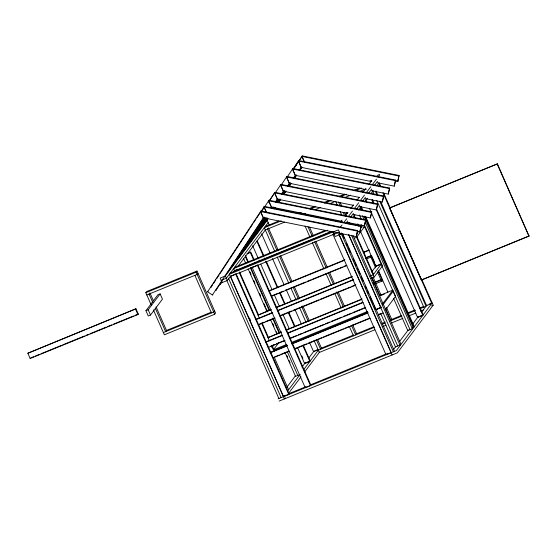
<?xml version="1.0" encoding="UTF-8"?>
<svg xmlns="http://www.w3.org/2000/svg" width="557" height="557" viewBox="0 0 557 557"><rect width="100%" height="100%" fill="white"/><g stroke="black" fill="none" stroke-linecap="round" stroke-linejoin="round"><path stroke-width="0.84" d="M356.32 236.628L357.664 230.57L260.913 211.026L260.544 211.521L263.294 217.836L356.32 236.628L357.664 230.57M357.26 231.482L359.801 231.997L361.145 225.94L264.394 206.389L264.025 206.884L266.434 212.412M361.145 225.94L359.801 231.997M347.498 222.438L364.41 225.857L365.761 219.799L269.01 200.255L268.634 200.75L271.391 207.065L342.423 221.414M365.761 219.799L364.41 225.857M353.451 214.515L370.37 217.926L371.714 211.869L274.963 192.325L268.39 202.219M371.714 211.869L370.37 217.926M359.425 206.57L376.337 209.989L377.688 203.932L280.937 184.381L280.561 184.875L283.318 191.19L353.5 205.373M377.688 203.932L376.337 209.989M365.392 198.626L382.304 202.045L383.655 195.987L286.904 176.437L286.528 176.938L289.285 183.246L359.474 197.429M383.655 195.987L382.304 202.045M371.359 190.682L388.271 194.101L389.622 188.043L292.871 168.493L292.495 168.994L295.252 175.309L366.283 189.659M389.622 188.043L388.271 194.101M377.326 182.738L394.238 186.156L395.588 180.099L298.837 160.555L293.219 169.001M395.588 180.099L394.238 186.156M395.185 181.011L397.719 181.526L399.07 175.469L302.319 155.918L299.081 160.757M397.719 181.526L399.07 175.469M212.767 294.5L212.398 294.994L207.573 291.784L260.913 211.026M212.489 284.982L211.054 287.154L211.43 286.66M213.338 283.764L215.831 279.92M216.68 278.702L219.166 274.859M220.015 273.64L229.192 259.673M230.041 258.455L233.007 253.888M233.383 253.393L236.349 248.826M236.718 248.331L239.684 243.764M240.06 243.27L243.026 238.702M243.402 238.208L246.368 233.641M246.744 233.146L249.23 229.303M250.079 228.085L252.572 224.241M253.421 223.023L255.914 219.18M256.763 217.961L264.394 206.389M262.326 210.379L269.01 200.255M269.24 201L274.963 192.325M275.311 192.833L280.937 184.381M281.278 184.889L286.904 176.437M286.771 177.669L292.871 168.493M293.114 169.231L298.837 160.555M295.746 165.819L297.654 162.923M294.688 167.49L296.596 164.594M298.023 162.428L302.319 155.918M212.398 294.994L263.698 217.327L263.294 217.836M222.069 280.986L215.879 290.364L216.248 289.87M227.778 272.331L263.948 217.515M221.916 282.058L220.488 284.223L220.864 283.729M232.387 266.197L264.756 217.146M238.347 258.267L265 217.878M275.471 202.01L277.372 199.127L274.594 192.819L371.345 212.37M239.197 257.049L264.895 218.1M275.367 202.233L277.268 199.35M244.788 249.599L265.731 217.871M271.92 208.492L272.867 207.051M276.202 202.003L278.103 199.114M281.334 194.289L283.715 190.682L283.318 191.19M250.754 241.661L266.462 217.857M272.547 208.708L273.605 207.037M276.933 201.989L278.841 199.107M282.065 194.282L284.55 190.452M287.781 185.627L289.682 182.745L289.285 183.246M256.248 234.434L267.2 217.85M273.278 208.701L274.232 207.253M277.191 202.706L279.572 199.1M282.803 194.275L284.808 191.162M288.039 186.337L290.413 182.731M293.372 178.184L295.28 175.295L292.495 168.994L389.246 188.538M262.215 226.497L267.451 218.56M277.922 202.692L280.303 199.086M283.638 194.038L285.539 191.155M288.874 186.108L290.775 183.218M294.103 178.17L296.011 175.288M299.339 170.24L301.246 167.351L298.468 161.05L395.212 180.593M263.064 225.279L267.353 218.783M278.298 202.198L279.725 200.033M284.007 193.544L285.435 191.378M288.77 186.33L290.67 183.448M294.479 177.676L295.906 175.511M299.241 170.463L301.142 167.58M266.176 221.143L267.604 218.978M274.267 208.882L275.221 207.434M278.549 202.386L280.456 199.503M283.785 194.456L285.692 191.566M289.02 186.518L290.921 183.636M294.256 178.588L296.637 174.982M299.965 169.934L301.873 167.044M266.545 220.642L267.98 218.483M278.925 201.892L280.352 199.726M283.68 194.678L286.061 191.072M289.396 186.024L290.824 183.859M294.152 178.811L296.533 175.204M299.861 170.157L301.769 167.274M27.85 353.235L135.957 308.787L138.275 314.051L137.899 314.545L30.169 358.499L27.85 353.235L135.957 308.787M30.169 358.499L30.544 357.998M151.295 305.139L145.816 292.71L146.686 291.555L196.997 271.029L215.552 313.097L214.682 314.259L164.371 334.785L153.37 309.838M145.941 310.702L157.875 294.813L160.124 293.901L162.442 299.158L150.508 315.046L148.259 315.958L145.941 310.702L148.183 309.783L160.124 293.901M145.816 292.71L196.127 272.185L196.997 271.029M197.993 273.285L197.122 274.441L146.811 294.966M207.573 291.784L207.949 291.29M230.487 276.321L283.506 396.521L288.742 394.391L289.111 393.89L236.098 273.682L230.487 276.321L227.367 280.47L222.132 282.608L220.154 278.082L225.39 275.945L267.165 220.349L269.142 224.875M268.161 222.598L226.372 278.215L221.136 280.352M233.634 272.129L234.678 270.744M237.811 266.573L265.487 229.742M247.399 253.811L250.761 252.098L254.27 260.049M214.556 310.848L213.686 312.004L163.375 332.529M252.189 267.464L257.8 264.833L310.813 385.04L310.444 385.535L305.208 387.672L252.189 267.464L252.558 266.97M340.431 222.264L341.998 220.175M345.131 216.005L347.742 212.53M350.875 208.36L353.486 204.885M357.141 200.019L359.23 197.241M362.886 192.381L366.019 188.21M369.152 184.04L371.763 180.565M333.358 234.003L332.989 234.497L386.001 354.705L391.237 352.567L339.276 234.748M339.93 227.771L342.019 224.986M344.108 222.208L346.719 218.734M348.285 216.652L352.456 211.089M354.544 208.311L358.722 202.748M360.288 200.666L364.466 195.103M366.033 193.021L370.732 186.769M372.299 184.68L376.476 179.124M378.043 177.035L379.609 174.954M346.134 223.092L347.707 220.99M350.833 216.833L353.451 213.345M356.577 209.188L359.718 205.004M362.322 201.543L365.462 197.359M368.588 193.209L371.728 189.018M374.339 185.544L377.472 181.373M340.341 234.379L338.364 229.853L333.121 231.99L335.105 236.516L340.341 234.379L341.385 232.986M348.174 223.956L349.218 222.563M352.873 217.696L354.962 214.918M358.617 210.052L361.242 206.563L362.997 210.546M364.884 201.718L367.495 198.243M371.15 193.376L373.239 190.598M376.894 185.732L379.143 182.731L380.897 186.713M356.64 233.627L358.214 231.538M360.825 228.064L362.913 225.279M271.907 347.596L273.981 344.832M354.349 238.187L356.591 237.275L364.953 226.142L382.513 265.961L374.151 277.087L371.157 278.312M273.884 349.176L278.549 342.973M270.208 352.72L274.322 350.701L272.22 345.932M389.573 208.005L497.38 163.876L528.997 236.119L421.343 280.039L389.573 208.005L497.38 163.876M371.582 272.101L376.281 265.842M286.966 387.087L295.266 376.038M302.012 367.056L305.132 362.913M308.759 358.074L313.953 351.168M381.517 263.705L373.162 274.838L370.168 276.056M283.506 396.521L283.875 396.027M287.53 391.167L299.986 374.589M303.621 369.751L318.151 350.416M285.247 397.789L284.376 398.944L229.387 274.225L333.079 231.914M288.526 393.416L300.982 376.845M304.609 372.006L319.662 351.975M382.186 280.47L381.559 281.299L377.381 271.83M305.208 387.672L305.577 387.178M382.568 303.878L392.936 290.079L379.282 295.656M382.986 304.818L393.353 291.019M385.395 309.95L395.561 296.428L393.242 291.165M421.343 280.039L529.15 235.917M386.001 354.705L386.377 354.21M393.708 349.281L395.783 346.517M399.418 341.685L408.239 329.939M412.396 324.418L418.098 316.822M421.733 311.983L426.927 305.076M380.891 313.883L395.47 346.941L399.954 345.11L400.824 343.954L353.075 235.688M393.541 298.294L407.78 330.559L412.264 328.727L413.134 327.572L363.979 216.123M432.162 302.938L396.354 350.597L278.145 398.826M421.628 279.057L433.158 305.194L397.343 352.853L279.134 401.082M265.668 220.955L267.165 220.349M377.145 175.476L379.387 174.564M265.195 226.567L278.862 220.99M297.347 213.449L299.757 212.461M309.407 208.527L315.032 206.229M323.875 202.623L329.5 200.332M339.143 196.391L344.776 194.101M354.419 190.16L360.045 187.869M281.201 220.837L264.324 227.722L265.32 229.978M298.886 213.623L301.302 212.635M310.145 209.028L315.77 206.738M324.613 203.124L331.039 200.506M339.881 196.893L346.315 194.275M355.157 190.661L361.59 188.043M284.613 222.104L265.299 229.985L274.782 251.479M303.099 214.563L305.508 213.582M315.158 209.641L320.783 207.35M329.626 203.744L335.251 201.446M344.894 197.512L350.527 195.215M360.17 191.281L364.995 189.31M247.023 253.623L250.761 252.098M234.462 267.444L325.316 230.382M327.655 230.229L233.592 268.606L234.588 270.855L331.067 231.496M234.093 270.827L237.832 269.303M230.257 273.062L332.341 231.413M31.345 357.671L33.761 356.689M35.37 356.034L39.387 354.391M40.995 353.737L61.096 345.535M62.704 344.88L84.406 336.024M86.015 335.37L88.431 334.381M90.039 333.727L106.115 327.168M107.724 326.513L111.741 324.87M113.35 324.216L133.45 316.014M135.059 315.359L138.275 314.051M230.382 276.474L334.875 233.843M334.109 234.26L339.352 232.109M359.467 225.724L361.716 224.805M363.08 227.249L364.577 226.643L381.148 264.206L375.912 266.343L360.379 231.127M166.64 330.392L211.368 312.15M268.794 290.838L344.901 259.785M363.331 252.272L368.936 249.982M269.219 291.012L344.532 260.286M363.756 252.439L369.368 250.149M271.913 295.774L278.326 293.156M279.927 292.502L283.13 291.193M285.532 290.211L305.563 282.044M307.165 281.389L311.168 279.753M312.776 279.099L338.412 268.641M340.014 267.987L342.416 267.005M344.017 266.35L346.419 265.376M271.544 296.268L346.851 265.543M365.274 258.023L370.885 255.74M365.747 257.947L371.54 255.579L374.68 262.688M366.241 259.075L370.92 257.167M377.778 265.236L380.027 264.317M271.245 309.407L258.051 315.137L270.869 309.901M276.049 307.443L351.356 276.718M276.474 307.617L352.588 276.564M256.269 319.189L272.345 312.63M277.971 310.333L353.535 279.51M255.893 319.683L272.777 312.797M277.602 310.834L353.159 280.004M259.395 324.118L264.213 322.155M265.821 321.493L273.863 318.214M281.097 315.262L291.548 311.001M293.156 310.346L301.191 307.067M302.799 306.413L318.876 299.854M320.484 299.193L346.203 288.7M347.812 288.046L350.228 287.064M351.829 286.402L355.853 284.766M258.218 324.947L275.095 318.054M279.92 316.091L355.477 285.261M373.113 282.845L380.904 279.663M373.274 283.353L381.065 280.171M373.768 284.481L382.687 280.846L378.509 271.37M281.181 331.944L267.987 337.674L281.605 332.118M285.985 329.988L362.092 298.935M286.409 330.155L361.723 299.429M266.211 341.726L282.288 335.168M287.913 332.87L362.67 302.374M265.835 342.221L282.719 335.335M287.537 333.371L363.101 302.542M381.963 295.078L384.365 294.096M270.939 346.001L274.956 344.365M276.564 343.704L283.798 340.752M290.232 338.134L296.665 335.509M298.274 334.854L302.291 333.211M303.899 332.557L323.993 324.355M325.601 323.701L329.619 322.064M331.227 321.403L341.678 317.142M343.286 316.487L351.321 313.208M352.929 312.554L364.988 307.631M268.154 347.484L285.038 340.592M289.856 338.628L365.42 307.798M273.362 349.866L286.43 344.539M291.241 342.576L367.39 311.509M274.141 350.548L286.966 345.312M291.777 343.349L367.926 312.282M273.779 350.806L287.433 345.236M292.258 343.272L367.773 312.456M272.081 351.613L274.322 350.701M379.818 307.659L381.308 307.046L380.807 307.715L375.996 309.678M272.164 351.697L287.398 345.479M292.209 343.516L367.55 312.776M377.173 308.857L378.774 308.202M375.703 309.685L380.939 307.548M270.194 352.846L287.022 345.981M291.833 344.017L367.982 312.95M274.49 356.953L279.294 354.99M280.902 354.336L288.916 351.07M294.528 348.779L306.552 343.871M308.153 343.216L316.167 339.951M317.769 339.297L321.779 337.66M323.38 337.006L343.418 328.832M345.027 328.177L349.03 326.541M350.638 325.887L369.068 318.36M378.69 314.44L380.292 313.786M273.313 357.775L289.341 351.237M294.152 349.274L370.301 318.207M378.314 314.935L383.132 312.971M314.698 350.861L317.692 349.643M320.797 348.376L353.758 334.931M355.366 334.27L373.858 326.729M381.9 323.45L385.11 322.134M391.543 319.509L401.193 315.575M407.627 312.95L414.861 309.998M419.686 308.028L423.703 306.392M429.168 304.164L431.41 303.245M318.068 349.838L313.577 351.669L309.365 342.116M318.319 350.193L374.596 327.231M382.631 323.951L385.047 322.969M389.872 320.999L401.931 316.077M408.358 313.452L415.599 310.5M420.424 308.536L426.049 306.239L379.7 201.154M431.661 305.807L433.158 305.194M374.784 329.814L319.314 352.442L314.106 340.64M382.826 326.534L386.043 325.218M391.668 322.921L402.92 318.332M409.353 315.708L415.787 313.083M420.612 311.112L423.828 309.803M304.999 363.08L309.49 361.249M417.973 316.989L423.209 314.851L376.511 208.979M412.389 327.878L413.886 327.265L365.079 216.61M300.042 374.513L295.551 376.351L285.017 352.463M289.076 393.562L305.953 386.676M310.778 384.706L386.349 353.876M284.627 395.721L286.124 395.115M387.122 353.904L388.619 353.291M301.95 156.413L304.38 161.934L301.95 156.413L398.701 175.963M396.403 180.684L398.095 181.025M370.092 180.705L371.784 181.046M371.408 181.547L301.219 167.365L298.468 161.05M383.279 196.482L286.528 176.938L289.306 183.239M377.312 204.426L280.561 184.875L283.339 191.183M346.217 212.475L347.909 212.816M347.533 213.317L277.344 199.134L274.594 192.819M365.385 220.293L268.634 200.75L271.419 207.051M360.776 226.434L264.025 206.884L266.455 212.405M357.295 231.064L260.544 211.521L263.322 217.822M497.22 164.085L528.997 236.119M383.71 193.084L390.38 208.207M389.726 207.803L393.569 216.506M394.265 218.093L421.503 279.837M378.774 183.232L380.173 186.414M382.986 192.785L431.786 303.44L426.551 305.57L380.556 201.286M375.989 190.94L377.743 194.922M375.488 191.601L377.242 195.584M372.542 190.926L374.297 194.908M376.755 200.478L423.8 307.151M372.299 199.427L374.053 203.402M371.923 199.921L373.677 203.904M376.135 209.474L422.833 315.353L417.597 317.49L369.5 208.429M365.636 199.671L366.687 202.059M365.803 216.91L414.255 326.771M360.866 207.058L362.273 210.247M360.121 207.364L361.521 210.546M362.405 215.684L364.167 219.667M365.218 222.055L412.264 328.727M359.46 215.009L361.214 218.992M381.232 264.366L410.022 329.647M353.89 215.051L355.296 218.233M357.747 223.803L358.805 226.184M378.44 270.709L387.909 292.174M375.376 264.269L376.421 266.636M370.419 256.039L375.641 267.882M356.967 236.774L373.531 274.336M356.591 237.275L374.151 277.087M340.146 202.4L341.901 206.382M344.706 212.753L346.113 215.935M348.919 222.306L349.622 223.9M373.148 277.233L375.251 282.009M375.954 283.604L381.225 295.544M386.488 307.485L391.759 319.426L390.889 320.581L385.618 308.641M338.572 201.968L340.327 205.951M343.133 212.321L344.539 215.503M371.923 277.595L374.032 282.371M374.736 283.966L379.999 295.906M351.502 235.256L399.954 345.11M335.627 201.293L337.382 205.275M340.188 211.639L341.942 215.622M348.675 234.4L380.584 306.754M348.557 234.581L397.712 346.029M342.618 233.641L394.231 350.659L393.36 351.815L341.044 233.202M342.736 234.943L344.142 238.124M346.593 243.694L347.645 246.076M348.348 247.67L350.45 252.439M353.256 258.796L354.308 261.184M355.011 262.772L356.417 265.954M357.469 268.342L358.165 269.929M358.868 271.517L359.919 273.905M361.124 276.627L363.08 281.062M365.531 286.625L366.583 289.013M367.286 290.601L368.685 293.783M370.064 296.916L371.059 299.165M371.143 299.346L373.246 304.115M373.949 305.709L375.348 308.884M338.802 234.121L392.107 354.99M309.546 227.096L313.41 235.855M315.868 241.425L327.098 266.9M329.556 272.47L334.472 283.617M338.336 292.376L344.658 306.705M352.734 325.016L356.591 333.768L355.721 334.931L351.509 325.379M307.972 226.664L312.185 236.217M314.642 241.787L326.228 268.056M328.338 272.839L333.253 283.979M336.762 291.945L343.432 307.067M305.027 225.989L309.943 237.136M312.4 242.706L323.986 268.975M326.096 273.752L331.359 285.692M334.868 293.65L341.19 307.986M349.267 326.291L353.479 335.843M278.242 250.197L268.411 227.91L267.541 229.066L277.024 250.566M280.7 255.774L291.938 281.25M294.395 286.82L299.311 297.967M302.82 305.925L309.497 321.048M317.567 339.359L321.431 348.118L320.56 349.274L316.348 339.721M279.482 256.136L291.067 282.406M293.177 287.182L298.441 299.123M301.602 306.287L308.272 321.41M277.24 257.049L288.825 283.318M290.928 288.101L296.199 300.042M299.708 308L306.03 322.329M261.616 233.849L270.041 252.955M272.498 258.525L284.084 284.794M286.194 289.57L291.457 301.511M294.966 309.476L301.288 323.805M257.216 240.742L263.893 255.865M266.35 261.442L277.936 287.711M280.039 292.488L284.954 303.628M288.818 312.386L295.14 326.715M303.21 345.027L310.235 360.95M256.847 241.237L263.169 255.566M264.22 257.954L264.923 259.548M265.626 261.136L277.212 287.412M279.67 292.982L284.585 304.129M288.094 312.087L294.416 326.416M302.841 345.521L309.859 361.444L304.623 363.582L297.605 347.659M301.838 355.916L302.89 358.304M252.662 245.762L258.281 258.497M258.984 260.091L259.68 261.686M260.739 264.074L271.969 289.543M274.427 295.119L279.342 306.266M282.859 314.225L289.174 328.553M257.425 265.327L310.444 385.535M250.385 252.593L253.546 259.75M245.505 255.524L248.311 261.887M250.761 267.451L269.699 310.381M273.202 318.332L279.517 332.647M245.484 256.819L247.942 262.389M250.399 267.966L269.003 310.152M272.519 318.117L279.189 333.239M287.266 351.551L297.793 375.432M250.03 272.004L251.082 274.392M253.895 280.763L254.946 283.151M259.506 293.497L260.565 295.885M264.074 303.85L265.48 307.032M266.183 308.627L267.235 311.015M272.853 323.749L273.905 326.137M276.363 331.707L277.066 333.302M286.897 355.596L287.6 357.183M288.999 360.372L290.058 362.76M243.59 258.532L245.693 263.308M248.15 268.878L267.109 311.864M270.625 319.829L276.94 334.158M239.607 271.99L258.545 314.921M262.048 322.872L268.711 337.981M239.232 272.484L259.576 318.597M261.679 323.366L269.393 340.863M271.496 345.632L273.947 351.195M274.371 357.469L288.603 389.74M235.722 274.183L288.742 394.391M249.466 318.012L250.518 320.4M228.467 278.194L281.132 397.607M225.39 275.945L227.367 280.47M226.929 280.7L278.89 398.52M196.127 272.185L214.682 314.259M194.873 275.353L211.444 312.923M149.924 292.891L153.377 300.717M156.134 306.977L166.494 330.454L165.624 331.617L155.264 308.139M149.053 294.054L152.848 302.66M148.183 309.783L150.508 315.046M135.581 309.288L137.899 314.545"/></g></svg>
